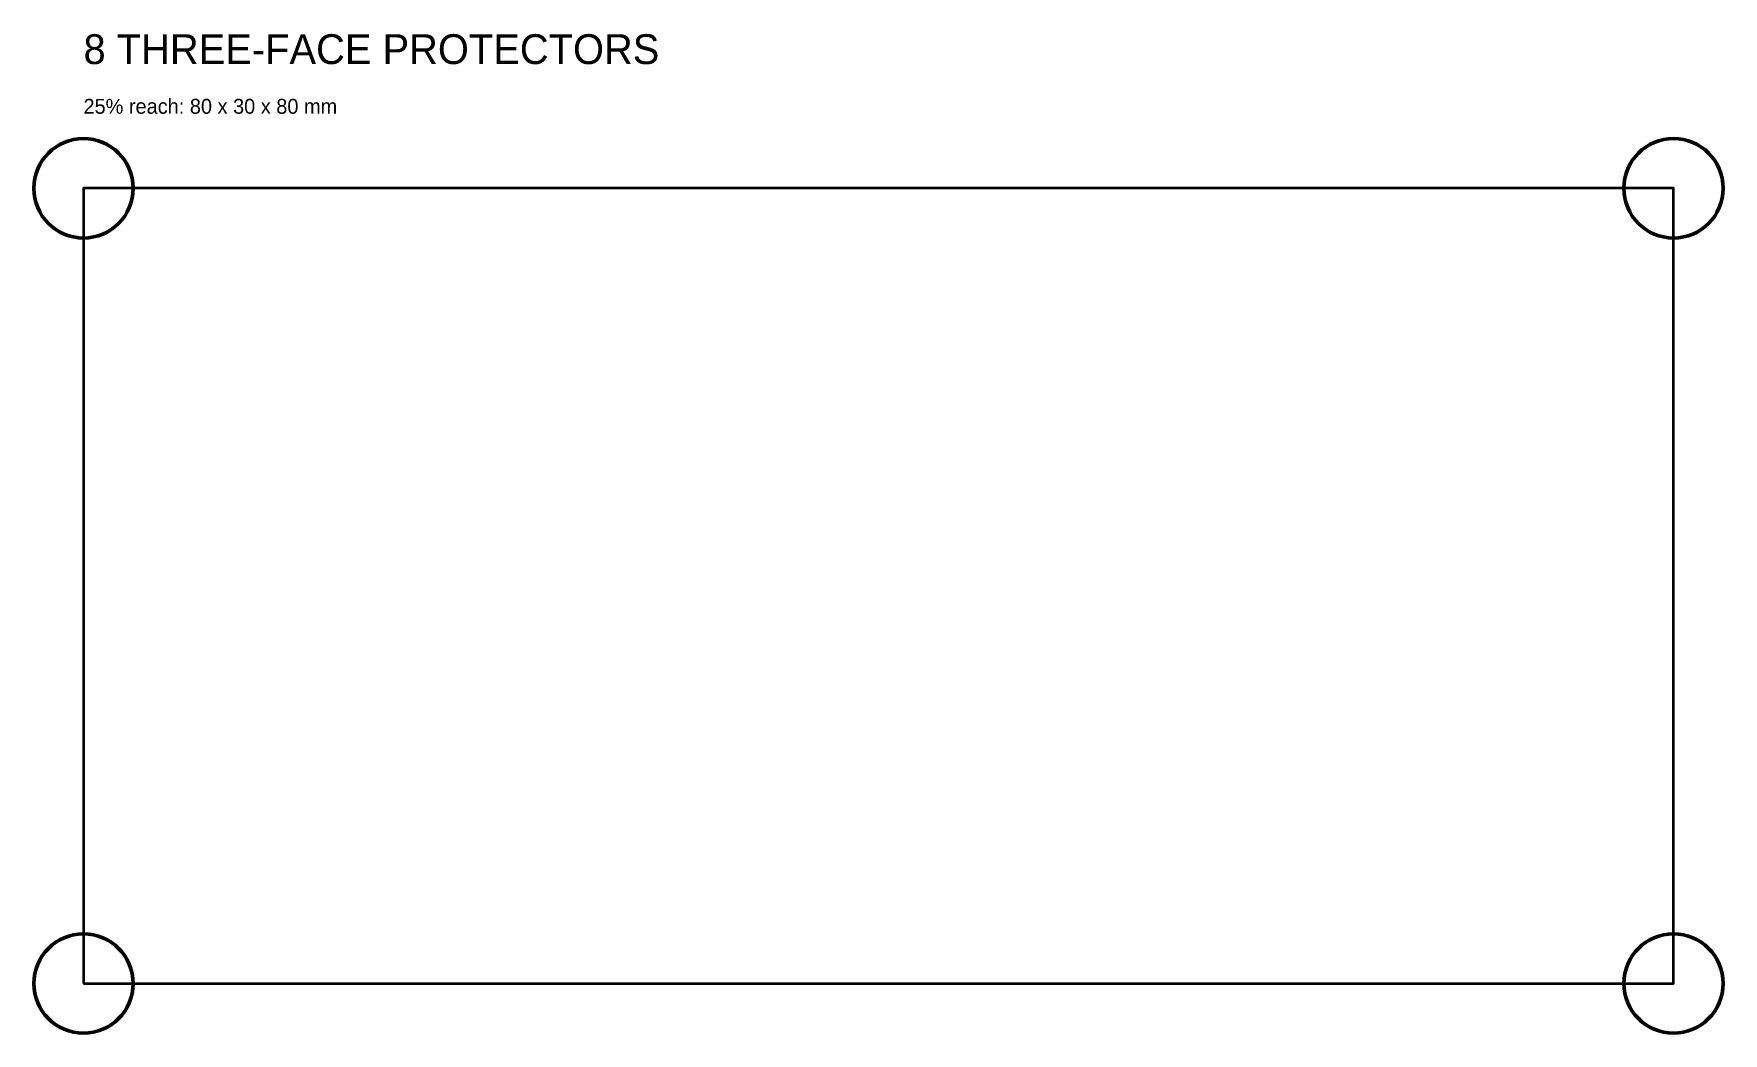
# Model space of a CAD drawing. Header units: millimetres. Extents: x -170 to 170, y -10 to 191.
import ezdxf

# ---------------------------------------------------------------- set-up
doc = ezdxf.new("R2010")
doc.units = ezdxf.units.MM
doc.layers.add('CASE', color=8, linetype='Continuous', lineweight=35)
doc.layers.add('CORNER', color=3, linetype='Continuous', lineweight=50)
doc.layers.add('TEXT', color=7, linetype='Continuous')

msp = doc.modelspace()

# ---------------------------------------------------------------- linework, layer by layer
at = {"layer": 'CASE'}
msp.add_lwpolyline([(-160, 0), (160, 0), (160, 160), (-160, 160)], close=True, dxfattribs=at)
at = {"layer": 'CORNER'}
for centre in [(-160, 160), (160, 160), (-160, 0), (160, 0)]:
    msp.add_circle(centre, 10, dxfattribs=at)

# ---------------------------------------------------------------- texts
at = {"layer": 'TEXT'}
for s, height, p in [('8 THREE-FACE PROTECTORS', 6, (-160, 185)), ('25% reach: 80 x 30 x 80 mm', 3, (-160, 175))]:
    msp.add_text(s, height=height, dxfattribs=at).set_placement(p)

doc.saveas('drawing.dxf')
